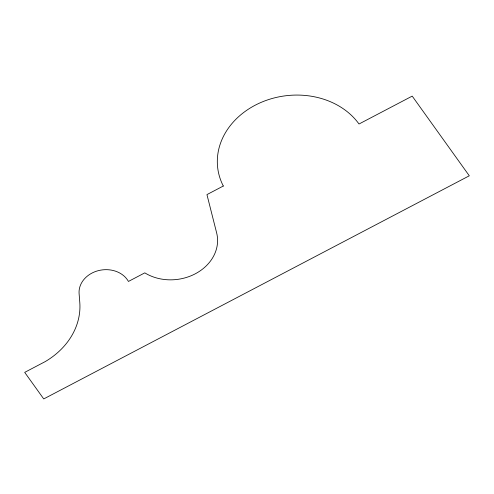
<?xml version="1.0" encoding="UTF-8"?>
<svg xmlns="http://www.w3.org/2000/svg" width="494" height="494" viewBox="0 0 494 494"><rect width="100%" height="100%" fill="white"/><g stroke="black" fill="none" stroke-linecap="round" stroke-linejoin="round"><path stroke-width="0.74" d="M223.313 186.022L206.943 194.605L216.638 232.872A45.084 37.421 -7.3 0 1 196.322 273.238A45.084 37.421 -7.3 0 1 144.798 272.861L128.434 281.444A25.898 21.495 -7.3 0 0 98.639 270.57A25.898 21.495 -7.3 0 0 79.102 293.64L79.787 302.396A77.231 64.103 -7.3 0 1 45.158 361.639L24.7 372.371L43.731 398.93L469.3 175.79L412.212 96.114L359.014 124.006A76.224 63.269 -7.3 0 0 259.313 103.19A76.224 63.269 -7.3 0 0 223.313 186.022"/></g></svg>
